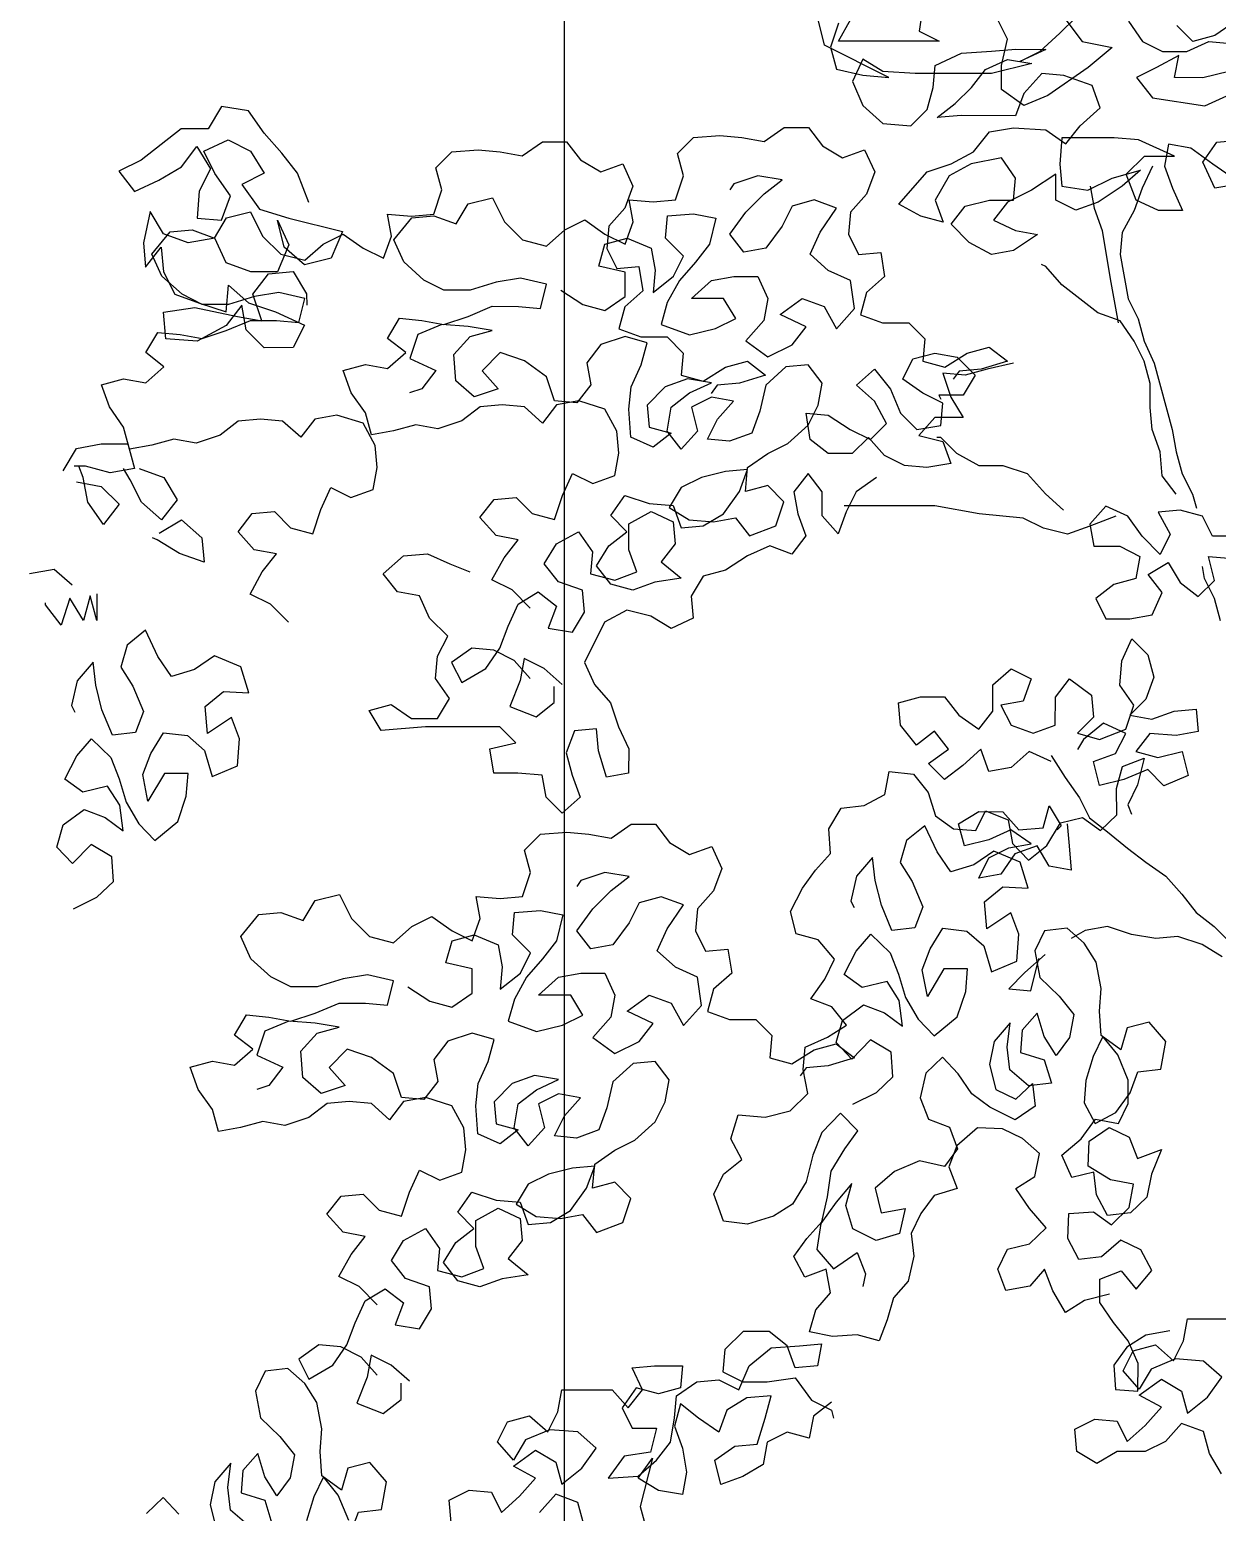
# Model space of a CAD drawing. Header units: millimetres. Extents: x 2002 to 2114, y 811 to 859.
# Drawn here: x 2027.259 to 2027.756, y 818.998 to 819.619 of the extents above; entities that cross this region are included whole.
import ezdxf

# ---------------------------------------------------------------- set-up
doc = ezdxf.new("R2010")
doc.units = ezdxf.units.MM
doc.header["$LTSCALE"] = 0.04
doc.layers.add('02', color=1, linetype='Continuous')
doc.layers.add('0_Architettonico', color=8, linetype='Continuous')

msp = doc.modelspace()

# ---------------------------------------------------------------- linework, layer by layer
at = {"layer": '02'}
msp.add_line((2027.48305, 820.34692), (2027.48305, 818.46692), dxfattribs=at)
at = {"layer": '0_Architettonico'}
for points in [[(2027.63329, 819.62927), (2027.6316, 819.61833), (2027.64002, 819.61411), (2027.59792, 819.61415), (2027.60298, 819.6234)], [(2027.59793, 819.62173), (2027.59455, 819.61163), (2027.59707, 819.60236), (2027.60801, 819.59983), (2027.61895, 819.59897), (2027.59202, 819.61247), (2027.58951, 819.62258)], [(2027.76541, 819.55506), (2027.75447, 819.56265), (2027.74522, 819.56939), (2027.73596, 819.57108), (2027.73426, 819.56182), (2027.73762, 819.55256), (2027.74182, 819.54329), (2027.73172, 819.5433), (2027.72246, 819.54752), (2027.71826, 819.55847), (2027.72585, 819.56604), (2027.73848, 819.56603), (2027.72333, 819.57278), (2027.71323, 819.57363), (2027.69134, 819.57365), (2027.69048, 819.56271), (2027.69132, 819.55344), (2027.70226, 819.55175), (2027.71237, 819.55679), (2027.72416, 819.56015), (2027.71658, 819.55342), (2027.70647, 819.54669), (2027.6972, 819.54334), (2027.68879, 819.54755), (2027.6888, 819.5585), (2027.67869, 819.55177), (2027.66858, 819.54673), (2027.66268, 819.53916), (2027.67194, 819.53494), (2027.6812, 819.53325), (2027.67109, 819.52652), (2027.66182, 819.52485), (2027.65257, 819.52991), (2027.645, 819.53749), (2027.6509, 819.54506), (2027.661, 819.54758), (2027.67111, 819.54757), (2027.67196, 819.55683), (2027.66607, 819.56525), (2027.65344, 819.56274), (2027.64417, 819.5577), (2027.63827, 819.5476), (2027.64163, 819.53833), (2027.63237, 819.54087), (2027.62311, 819.54593), (2027.63491, 819.55939), (2027.64502, 819.56275), (2027.65429, 819.56779), (2027.66103, 819.5762), (2027.67113, 819.57788), (2027.6846, 819.57702), (2027.69302, 819.57112), (2027.69892, 819.57869), (2027.70734, 819.58626), (2027.70398, 819.59553), (2027.6922, 819.59975), (2027.68294, 819.6006), (2027.67536, 819.59219), (2027.67198, 819.58293), (2027.64925, 819.58295), (2027.63914, 819.58212), (2027.64673, 819.588), (2027.65347, 819.59473), (2027.65937, 819.6023), (2027.66863, 819.60651), (2027.67874, 819.60481), (2027.66189, 819.60062), (2027.6299, 819.60065), (2027.61643, 819.6015), (2027.60802, 819.60656), (2027.6038, 819.5973), (2027.608, 819.5872), (2027.61641, 819.57961), (2027.6282, 819.57876), (2027.63494, 819.58549), (2027.63747, 819.59475), (2027.63832, 819.60401), (2027.64927, 819.60905), (2027.6619, 819.60988), (2027.67201, 819.61071), (2027.68463, 819.6107), (2027.67368, 819.60566), (2027.68211, 819.60986), (2027.69053, 819.61743), (2027.69728, 819.62416)], [(2027.69222, 819.62416), (2027.69979, 819.61405), (2027.71242, 819.61152), (2027.70231, 819.60311), (2027.68546, 819.59134), (2027.67535, 819.58714), (2027.6661, 819.59388), (2027.66611, 819.60398), (2027.66864, 819.61493), (2027.66444, 819.62335)], [(2027.71916, 819.62246), (2027.72505, 819.61403), (2027.73347, 819.60981), (2027.74357, 819.60981), (2027.75283, 819.61401), (2027.76209, 819.61316)], [(2027.79493, 819.61144), (2027.78567, 819.61482), (2027.77389, 819.6182), (2027.76379, 819.62242), (2027.75536, 819.61653), (2027.7461, 819.61401), (2027.73937, 819.62075)], [(2027.76124, 819.60137), (2027.75029, 819.59885), (2027.73851, 819.59886), (2027.7402, 819.60812), (2027.73093, 819.60308), (2027.72251, 819.59888), (2027.72924, 819.59045), (2027.75112, 819.58707), (2027.76039, 819.59127)], [(2027.37626, 819.54666), (2027.37158, 819.55882), (2027.36502, 819.56723), (2027.35753, 819.57564), (2027.35097, 819.58499), (2027.33974, 819.58685), (2027.33414, 819.57749), (2027.32291, 819.57748), (2027.30609, 819.56437), (2027.29674, 819.55968), (2027.30329, 819.55127), (2027.31358, 819.55596), (2027.32293, 819.56158), (2027.32947, 819.57001), (2027.33509, 819.56066), (2027.33042, 819.5513), (2027.3295, 819.54007), (2027.33979, 819.53914), (2027.34352, 819.54944), (2027.33696, 819.55879), (2027.33228, 819.56814), (2027.34256, 819.57282), (2027.35192, 819.56815), (2027.35754, 819.55881), (2027.34819, 819.55412), (2027.35569, 819.54384), (2027.36785, 819.5401), (2027.39031, 819.53451), (2027.38564, 819.52328), (2027.37442, 819.52047), (2027.36599, 819.52794), (2027.36317, 819.53917), (2027.36786, 819.52888), (2027.36319, 819.51765), (2027.35197, 819.51764), (2027.34167, 819.52137), (2027.33699, 819.53166), (2027.32576, 819.52978), (2027.31547, 819.53351), (2027.30985, 819.54286), (2027.30705, 819.52976), (2027.308, 819.51947), (2027.31454, 819.5279), (2027.31549, 819.51761), (2027.32017, 819.50826), (2027.33046, 819.50452), (2027.34169, 819.50079), (2027.34262, 819.51202), (2027.35105, 819.50454), (2027.36227, 819.50081), (2027.37444, 819.49521), (2027.36977, 819.48585), (2027.35761, 819.48584), (2027.35012, 819.49332), (2027.34824, 819.5036), (2027.3417, 819.49518), (2027.32954, 819.48862), (2027.31645, 819.48954), (2027.3155, 819.50077), (2027.3286, 819.50265), (2027.34637, 819.49892), (2027.35666, 819.49706), (2027.35291, 819.50829), (2027.35945, 819.51671), (2027.36974, 819.51766), (2027.37536, 819.50831), (2027.37537, 819.50363)], [(2027.46889, 819.37684), (2027.46132, 819.38443), (2027.4529, 819.38864), (2027.45796, 819.3979), (2027.46386, 819.40547), (2027.4546, 819.40717), (2027.44787, 819.41475), (2027.45377, 819.42232), (2027.46304, 819.42315), (2027.46976, 819.41641), (2027.47902, 819.41388), (2027.4824, 819.42398), (2027.48662, 819.43324), (2027.49503, 819.42902), (2027.5043, 819.43238), (2027.50599, 819.44164), (2027.50516, 819.4509), (2027.50011, 819.46016), (2027.48917, 819.46354), (2027.47991, 819.46187), (2027.47401, 819.4543), (2027.46644, 819.46104), (2027.45718, 819.46189), (2027.44792, 819.46105), (2027.44033, 819.45517), (2027.43023, 819.45181), (2027.42097, 819.4535), (2027.4117, 819.45098), (2027.40244, 819.44931), (2027.39992, 819.45857), (2027.39404, 819.467), (2027.39068, 819.47626), (2027.39994, 819.47878), (2027.4092, 819.47709), (2027.41679, 819.48382), (2027.40921, 819.48972), (2027.41427, 819.49813), (2027.42353, 819.49728), (2027.43279, 819.49559), (2027.4429, 819.49895), (2027.45301, 819.50315), (2027.46395, 819.50314), (2027.47321, 819.50229), (2027.47575, 819.51239), (2027.4648, 819.51492), (2027.4547, 819.51325), (2027.44375, 819.50989), (2027.43281, 819.5099), (2027.42439, 819.51412), (2027.41598, 819.5217), (2027.41178, 819.53097), (2027.41936, 819.54022), (2027.42862, 819.54106), (2027.43788, 819.53768), (2027.44294, 819.54609), (2027.45305, 819.54861), (2027.45809, 819.5385), (2027.46566, 819.53092), (2027.47576, 819.52838), (2027.48334, 819.53511), (2027.49177, 819.53931), (2027.50018, 819.53341), (2027.5086, 819.5292), (2027.51197, 819.53845), (2027.5103, 819.54772), (2027.5204, 819.54686), (2027.52966, 819.5477), (2027.53304, 819.5578), (2027.53052, 819.56706), (2027.53726, 819.57379), (2027.54821, 819.57462), (2027.55747, 819.57377), (2027.56673, 819.57208), (2027.57515, 819.57797), (2027.58526, 819.57796), (2027.59114, 819.57037), (2027.59956, 819.56531), (2027.60882, 819.56867), (2027.61302, 819.55941), (2027.60965, 819.55015), (2027.6029, 819.54258), (2027.60205, 819.53332), (2027.60626, 819.5249), (2027.61552, 819.52573), (2027.61719, 819.51562), (2027.60961, 819.5089), (2027.60708, 819.49964), (2027.61633, 819.49626), (2027.62728, 819.49625), (2027.63401, 819.48951), (2027.63316, 819.48025), (2027.64242, 819.47772), (2027.65168, 819.4836), (2027.66095, 819.48612), (2027.66852, 819.48022), (2027.65757, 819.47686), (2027.64831, 819.47603), (2027.64578, 819.47266)], [(2027.36774, 819.3709), (2027.36017, 819.37849), (2027.35175, 819.3827), (2027.35681, 819.39196), (2027.36271, 819.39953), (2027.35345, 819.40122), (2027.34673, 819.40881), (2027.35263, 819.41638), (2027.36189, 819.41721), (2027.36862, 819.41047), (2027.37788, 819.40794), (2027.38125, 819.41804), (2027.38547, 819.42729), (2027.39389, 819.42308), (2027.40315, 819.42644), (2027.40484, 819.4357), (2027.40401, 819.44496), (2027.39897, 819.45422), (2027.38803, 819.4576), (2027.37876, 819.45593), (2027.37286, 819.44835), (2027.36529, 819.4551), (2027.35603, 819.45595), (2027.34677, 819.45511), (2027.33919, 819.44923), (2027.32908, 819.44587), (2027.31982, 819.44756), (2027.31056, 819.44504), (2027.30129, 819.44337), (2027.29878, 819.45263), (2027.29289, 819.46106), (2027.28953, 819.47032), (2027.29879, 819.47284), (2027.30805, 819.47115), (2027.31564, 819.47787), (2027.30807, 819.48377), (2027.31313, 819.49219), (2027.32239, 819.49134), (2027.33165, 819.48965), (2027.34175, 819.49301), (2027.35186, 819.49721), (2027.3628, 819.4972), (2027.37206, 819.49635), (2027.3746, 819.50645), (2027.36366, 819.50898), (2027.35355, 819.50731), (2027.3426, 819.50395), (2027.33166, 819.50396), (2027.32324, 819.50818), (2027.31483, 819.51576), (2027.31063, 819.52503), (2027.31822, 819.53428), (2027.32748, 819.53511), (2027.33674, 819.53174), (2027.34179, 819.54015), (2027.3519, 819.54267), (2027.35694, 819.53256), (2027.36451, 819.52498), (2027.37461, 819.52244), (2027.3822, 819.52917), (2027.39062, 819.53337), (2027.39903, 819.52747), (2027.40745, 819.52325), (2027.41083, 819.53251), (2027.40915, 819.54178), (2027.41925, 819.54092), (2027.42851, 819.54176), (2027.43189, 819.55186), (2027.42937, 819.56112), (2027.43612, 819.56785), (2027.44706, 819.56868), (2027.45632, 819.56783), (2027.46558, 819.56614), (2027.47401, 819.57203), (2027.48411, 819.57202), (2027.49, 819.56443), (2027.49841, 819.55937), (2027.50768, 819.56273), (2027.51188, 819.55347), (2027.5085, 819.54421), (2027.50176, 819.53664), (2027.50091, 819.52738), (2027.50511, 819.51896), (2027.51437, 819.51979), (2027.51605, 819.50968), (2027.50846, 819.50296), (2027.50593, 819.4937), (2027.51519, 819.49032), (2027.52613, 819.49031), (2027.53286, 819.48357), (2027.53201, 819.47431), (2027.54127, 819.47177), (2027.55054, 819.47766), (2027.5598, 819.48018), (2027.56737, 819.47428), (2027.55642, 819.47092), (2027.54716, 819.47009), (2027.54463, 819.46672)], [(2027.76541, 819.55422), (2027.7553, 819.55254), (2027.75026, 819.56349), (2027.75616, 819.57191), (2027.76542, 819.57274)], [(2027.72921, 819.56183), (2027.72499, 819.55257), (2027.72162, 819.54331), (2027.71656, 819.53406), (2027.71571, 819.5248), (2027.71906, 819.50627), (2027.72326, 819.49785), (2027.72578, 819.48858), (2027.72998, 819.47932), (2027.73753, 819.45153), (2027.73921, 819.44227), (2027.74172, 819.433), (2027.74592, 819.42458), (2027.7476, 819.41868)], [(2027.48164, 819.50986), (2027.49089, 819.50395), (2027.50015, 819.50142), (2027.50858, 819.50731), (2027.50859, 819.51741), (2027.49764, 819.51994), (2027.50018, 819.5292), (2027.50944, 819.53172), (2027.51954, 819.5275), (2027.52122, 819.51824), (2027.52037, 819.50898), (2027.52879, 819.51571), (2027.53301, 819.52412), (2027.52544, 819.53171), (2027.52629, 819.54097), (2027.53723, 819.5418), (2027.54649, 819.54011), (2027.54396, 819.52916), (2027.53806, 819.52159), (2027.53131, 819.51402), (2027.52625, 819.50476), (2027.52372, 819.4955), (2027.5355, 819.49128), (2027.54645, 819.4938), (2027.55487, 819.498), (2027.54983, 819.50643), (2027.53636, 819.50644), (2027.54479, 819.51401), (2027.55405, 819.51568), (2027.56415, 819.51567), (2027.56835, 819.50641), (2027.56666, 819.49715), (2027.55908, 819.48874), (2027.56833, 819.48199), (2027.57844, 819.48703), (2027.58434, 819.49461), (2027.5734, 819.49967), (2027.58267, 819.5064), (2027.59192, 819.50302), (2027.59697, 819.49375), (2027.60455, 819.50217), (2027.60288, 819.51395), (2027.59362, 819.51817), (2027.58605, 819.52491), (2027.59027, 819.53417), (2027.59701, 819.54427), (2027.58775, 819.54765), (2027.57849, 819.54513), (2027.57427, 819.53671), (2027.56753, 819.52746), (2027.55827, 819.52578), (2027.55238, 819.53336), (2027.55912, 819.54262), (2027.56671, 819.55019), (2027.57429, 819.55608), (2027.56419, 819.55777), (2027.55408, 819.55441), (2027.5524, 819.55189)], [(2027.7031, 819.55343), (2027.70478, 819.54417), (2027.70814, 819.53491), (2027.71149, 819.5147), (2027.71484, 819.49617)], [(2027.73919, 819.42459), (2027.7333, 819.43217), (2027.73247, 819.44227), (2027.72911, 819.45154), (2027.72828, 819.4608), (2027.72829, 819.4709), (2027.72577, 819.48016), (2027.72157, 819.48859), (2027.71568, 819.49701), (2027.70642, 819.50039), (2027.69128, 819.51219), (2027.68455, 819.51977), (2027.68287, 819.52062)], [(2027.46886, 819.34738), (2027.46213, 819.35496), (2027.45372, 819.35918), (2027.44446, 819.36003), (2027.43603, 819.35414), (2027.44023, 819.34572), (2027.45034, 819.3516), (2027.45624, 819.36002), (2027.45962, 819.36927), (2027.46384, 819.37853), (2027.47226, 819.38358), (2027.47983, 819.37767), (2027.47646, 819.36842), (2027.48656, 819.36672), (2027.49162, 819.37514), (2027.49078, 819.3844), (2027.48068, 819.38778), (2027.4748, 819.39536), (2027.47986, 819.40377), (2027.48912, 819.40882), (2027.49501, 819.40039), (2027.49416, 819.39113), (2027.50426, 819.3886), (2027.51352, 819.39196), (2027.51016, 819.40122), (2027.51017, 819.41217), (2027.51944, 819.41721), (2027.5287, 819.41299), (2027.52953, 819.40373), (2027.52363, 819.39616), (2027.53204, 819.38941), (2027.5211, 819.38774), (2027.51183, 819.38438), (2027.50257, 819.38691), (2027.49669, 819.3945), (2027.50175, 819.40291), (2027.50933, 819.4088), (2027.5026, 819.41554), (2027.5085, 819.42395), (2027.5186, 819.42058), (2027.5287, 819.41973), (2027.53206, 819.41046), (2027.54132, 819.4113), (2027.54975, 819.41634), (2027.55649, 819.42559), (2027.55987, 819.43485), (2027.55061, 819.43402), (2027.5405, 819.4315), (2027.53208, 819.4273), (2027.52702, 819.41889), (2027.53543, 819.41383), (2027.54554, 819.41298), (2027.5548, 819.41465), (2027.56068, 819.40707), (2027.57163, 819.41127), (2027.57501, 819.42137), (2027.56828, 819.42811), (2027.55902, 819.42559), (2027.55987, 819.43569), (2027.56829, 819.44158), (2027.57672, 819.44578), (2027.58514, 819.45335), (2027.58936, 819.46177), (2027.59105, 819.47103), (2027.58517, 819.47861), (2027.5759, 819.47778), (2027.56748, 819.47021), (2027.56494, 819.45926), (2027.56157, 819.45001), (2027.5523, 819.44665), (2027.54304, 819.4475), (2027.54726, 819.45591), (2027.554, 819.46348), (2027.54474, 819.46518), (2027.53632, 819.46097), (2027.53883, 819.45087), (2027.53209, 819.4433), (2027.52621, 819.45088), (2027.5279, 819.46098), (2027.53548, 819.46687), (2027.54475, 819.47107), (2027.53464, 819.47276), (2027.52538, 819.4694), (2027.5178, 819.46183), (2027.51863, 819.45257), (2027.52789, 819.45004), (2027.52031, 819.44415), (2027.51105, 819.44837), (2027.51022, 819.46016), (2027.51107, 819.46942), (2027.51529, 819.47867), (2027.51782, 819.48793), (2027.50856, 819.49047), (2027.49846, 819.48711), (2027.49255, 819.47954), (2027.49423, 819.47027), (2027.48833, 819.4627), (2027.47907, 819.46355), (2027.47571, 819.47366), (2027.46646, 819.4804), (2027.45636, 819.48378), (2027.44877, 819.47621), (2027.4555, 819.46863), (2027.44539, 819.46527), (2027.43782, 819.47201), (2027.43699, 819.48295), (2027.44373, 819.49053), (2027.453, 819.49304), (2027.44289, 819.49474), (2027.43195, 819.49559), (2027.42184, 819.49139), (2027.41847, 819.48129), (2027.42941, 819.47623), (2027.42351, 819.46865), (2027.41845, 819.46698)], [(2027.67104, 819.47937), (2027.6601, 819.47686), (2027.65083, 819.47434), (2027.64157, 819.47519), (2027.64493, 819.46508), (2027.64997, 819.45666), (2027.63819, 819.45667), (2027.63144, 819.4491), (2027.64155, 819.44656), (2027.6449, 819.4373), (2027.6348, 819.43563), (2027.62554, 819.43648), (2027.61712, 819.44069), (2027.6104, 819.44828), (2027.60365, 819.44155), (2027.59355, 819.44156), (2027.58598, 819.44746), (2027.58431, 819.4584), (2027.59357, 819.45755), (2027.60282, 819.45165), (2027.61124, 819.44743), (2027.61798, 819.45416), (2027.61294, 819.46343), (2027.60536, 819.47017), (2027.61295, 819.4769), (2027.61968, 819.46847), (2027.62388, 819.45837), (2027.63061, 819.45163), (2027.64071, 819.4533), (2027.64156, 819.46256), (2027.63314, 819.46678), (2027.62473, 819.47268), (2027.62895, 819.4811), (2027.63821, 819.48361), (2027.64747, 819.48192), (2027.65504, 819.47434), (2027.64998, 819.46592), (2027.63988, 819.46593), (2027.64072, 819.46425)], [(2027.69204, 819.41789), (2027.68446, 819.42464), (2027.67689, 819.43306), (2027.66679, 819.43644), (2027.65669, 819.43645), (2027.64743, 819.44151), (2027.64071, 819.44825), (2027.63902, 819.44825)], [(2027.27346, 819.43431), (2027.27907, 819.44367), (2027.28936, 819.44555), (2027.30058, 819.44556), (2027.3034, 819.43527), (2027.29311, 819.43339), (2027.28282, 819.43619), (2027.27814, 819.43619)], [(2027.27908, 819.42964), (2027.28937, 819.42778), (2027.29686, 819.4203), (2027.29032, 819.41187), (2027.28377, 819.42122), (2027.28189, 819.43151), (2027.28001, 819.43619)], [(2027.30527, 819.43527), (2027.31556, 819.43154), (2027.32119, 819.42219), (2027.31464, 819.41377), (2027.30622, 819.42124), (2027.30153, 819.43059), (2027.29872, 819.43527)], [(2027.61375, 819.43144), (2027.60532, 819.42555), (2027.60111, 819.41713), (2027.59773, 819.40788), (2027.591, 819.41546), (2027.59101, 819.42556), (2027.58512, 819.43315), (2027.57922, 819.42557), (2027.5809, 819.41631), (2027.58426, 819.40705), (2027.57836, 819.39947), (2027.5691, 819.40285), (2027.55983, 819.39865), (2027.55057, 819.39276), (2027.5413, 819.39025), (2027.53625, 819.38183), (2027.53708, 819.37257), (2027.52781, 819.36837), (2027.5194, 819.37343), (2027.5093, 819.37596), (2027.50003, 819.37092), (2027.4916, 819.35409), (2027.4958, 819.34482), (2027.50253, 819.33724), (2027.50589, 819.32714), (2027.51009, 819.31787), (2027.51008, 819.30777), (2027.50082, 819.30609), (2027.49746, 819.31704), (2027.49662, 819.3263), (2027.48736, 819.32547), (2027.48399, 819.31621), (2027.4865, 819.30695), (2027.48986, 819.29768), (2027.48228, 819.29095), (2027.47555, 819.2977), (2027.47387, 819.30696), (2027.46377, 819.30781), (2027.45367, 819.30782), (2027.45199, 819.31792), (2027.46294, 819.32044), (2027.45621, 819.32718), (2027.42506, 819.32721), (2027.40654, 819.32554), (2027.40149, 819.33397), (2027.41076, 819.33648), (2027.41917, 819.33058), (2027.43012, 819.33057), (2027.43517, 819.33899), (2027.42929, 819.34741), (2027.43014, 819.35667), (2027.43436, 819.36509), (2027.42679, 819.37267), (2027.42259, 819.38194), (2027.41333, 819.38363), (2027.40744, 819.39121), (2027.41587, 819.39878), (2027.42597, 819.39961), (2027.43523, 819.3954), (2027.44364, 819.39202)], [(2027.71392, 819.41535), (2027.70297, 819.41115), (2027.69371, 819.40779), (2027.68361, 819.41032), (2027.67519, 819.41454), (2027.65667, 819.41624), (2027.63815, 819.41963), (2027.60027, 819.41966)], [(2027.76443, 819.40688), (2027.75433, 819.40689), (2027.75013, 819.41531), (2027.74087, 819.41785), (2027.7316, 819.41701), (2027.73665, 819.40775), (2027.73243, 819.39933), (2027.72486, 819.40692), (2027.71897, 819.41534), (2027.70972, 819.41956), (2027.70297, 819.41199), (2027.70465, 819.40273), (2027.7156, 819.40272), (2027.72401, 819.3985), (2027.72232, 819.38924), (2027.71305, 819.38672), (2027.70547, 819.38084), (2027.70967, 819.37241), (2027.71978, 819.3724), (2027.72904, 819.37408), (2027.73326, 819.38334), (2027.72737, 819.39092), (2027.7358, 819.39596), (2027.74084, 819.38754), (2027.74841, 819.38164), (2027.75515, 819.38837), (2027.75264, 819.39847), (2027.76274, 819.39762)], [(2027.31371, 819.40815), (2027.32306, 819.41377), (2027.33149, 819.4063), (2027.33243, 819.39601), (2027.32214, 819.39974), (2027.31278, 819.40535), (2027.31091, 819.40628)], [(2027.25947, 819.39127), (2027.26976, 819.39315), (2027.27725, 819.3866)], [(2027.75766, 819.37153), (2027.75515, 819.38079), (2027.75094, 819.38921), (2027.75011, 819.39427)], [(2027.28754, 819.38287), (2027.28755, 819.37165), (2027.28474, 819.38193), (2027.28194, 819.37164), (2027.27632, 819.38099), (2027.27259, 819.36976), (2027.26603, 819.37817), (2027.26603, 819.37911)], [(2027.27781, 819.25096), (2027.28764, 819.25584), (2027.29459, 819.26247), (2027.2939, 819.27272), (2027.28525, 819.27794), (2027.27743, 819.26988), (2027.27081, 819.27682), (2027.27343, 819.28606), (2027.28226, 819.29253), (2027.29105, 819.28919), (2027.29855, 819.28368), (2027.29713, 819.29437), (2027.2921, 819.30232), (2027.2817, 819.29975), (2027.2742, 819.30526), (2027.27914, 819.31506), (2027.28537, 819.32212), (2027.29343, 819.3143), (2027.29687, 819.30534), (2027.29988, 819.29566), (2027.3052, 819.28655), (2027.31182, 819.2796), (2027.32152, 819.28752), (2027.32501, 819.29819), (2027.32576, 819.30758), (2027.31594, 819.3076), (2027.30898, 819.29607), (2027.30684, 819.30719), (2027.31019, 819.31599), (2027.31541, 819.32464), (2027.32551, 819.32346), (2027.33257, 819.31723), (2027.33586, 819.30639), (2027.34641, 819.31084), (2027.34731, 819.3221), (2027.34387, 819.33106), (2027.33389, 819.3243), (2027.33291, 819.33571), (2027.34058, 819.3419), (2027.35112, 819.34144), (2027.34782, 819.35228), (2027.33686, 819.35693), (2027.32847, 819.35117), (2027.31879, 819.34817), (2027.31304, 819.35656), (2027.30787, 819.36755), (2027.3002, 819.36136), (2027.29758, 819.35212), (2027.30261, 819.34417), (2027.30706, 819.33362), (2027.30371, 819.32482), (2027.29418, 819.32369), (2027.28973, 819.33424), (2027.28716, 819.34464), (2027.28603, 819.35418), (2027.27937, 819.3464), (2027.27703, 819.33601), (2027.27832, 819.33326)], [(2027.68689, 819.31266), (2027.67763, 819.31687), (2027.67005, 819.31015), (2027.66078, 819.30847), (2027.65742, 819.31774), (2027.64984, 819.31101), (2027.64226, 819.30512), (2027.63553, 819.31186), (2027.64395, 819.31775), (2027.63807, 819.32533), (2027.63048, 819.31944), (2027.62376, 819.32787), (2027.62292, 819.33713), (2027.63219, 819.33965), (2027.64229, 819.33964), (2027.64818, 819.33206), (2027.65659, 819.32616), (2027.66249, 819.33373), (2027.6625, 819.34467), (2027.67008, 819.3514), (2027.6785, 819.34718), (2027.67512, 819.33793), (2027.66586, 819.33625), (2027.67006, 819.32783), (2027.67932, 819.32445), (2027.68858, 819.32781), (2027.6886, 819.3396), (2027.6945, 819.34717), (2027.70375, 819.34042), (2027.70458, 819.33116), (2027.69784, 819.32443), (2027.7071, 819.3219), (2027.71805, 819.3261), (2027.72143, 819.3362), (2027.71554, 819.34462), (2027.71639, 819.35473), (2027.72061, 819.36398), (2027.72734, 819.35724), (2027.72986, 819.34798), (2027.72648, 819.33872), (2027.71974, 819.33199), (2027.729, 819.3303), (2027.73826, 819.33366), (2027.74753, 819.33449), (2027.74836, 819.32523), (2027.7391, 819.32355), (2027.72815, 819.32441), (2027.72225, 819.31683), (2027.73151, 819.3143), (2027.74162, 819.31682), (2027.74413, 819.30671), (2027.73403, 819.30251), (2027.7273, 819.30925), (2027.71719, 819.30505), (2027.70708, 819.30254), (2027.70457, 819.31264), (2027.71383, 819.316), (2027.71805, 819.32442), (2027.70879, 819.32863), (2027.70037, 819.32191), (2027.69784, 819.3177)], [(2027.48233, 819.34484), (2027.47476, 819.35158), (2027.46634, 819.3558), (2027.46465, 819.34654), (2027.46043, 819.3356), (2027.47137, 819.33138), (2027.47895, 819.33726), (2027.47896, 819.344)], [(2027.71124, 819.08962), (2027.70083, 819.08705), (2027.69288, 819.08202), (2027.68756, 819.09113), (2027.68412, 819.10009), (2027.67789, 819.09303), (2027.66792, 819.09118), (2027.66448, 819.10015), (2027.66855, 819.10851), (2027.6778, 819.11079), (2027.68474, 819.11742), (2027.67784, 819.12552), (2027.67208, 819.13391), (2027.68004, 819.13894), (2027.68194, 819.14861), (2027.67488, 819.15484), (2027.66652, 819.15891), (2027.65598, 819.15937), (2027.64744, 819.15174), (2027.64409, 819.14294), (2027.64754, 819.13398), (2027.63785, 819.13097), (2027.63235, 819.12348), (2027.62828, 819.11511), (2027.62941, 819.10558), (2027.62707, 819.09519), (2027.62084, 819.08813), (2027.61822, 819.0789), (2027.61488, 819.0701), (2027.60564, 819.07273), (2027.59539, 819.07203), (2027.58572, 819.07393), (2027.58834, 819.08317), (2027.59457, 819.09023), (2027.59272, 819.10019), (2027.58376, 819.09675), (2027.57916, 819.10543), (2027.58467, 819.11292), (2027.5909, 819.11998), (2027.59324, 819.13037), (2027.59485, 819.14119), (2027.60051, 819.15057), (2027.60602, 819.15806), (2027.59867, 819.16544), (2027.59085, 819.15738), (2027.58707, 819.14786), (2027.5843, 819.13675), (2027.57864, 819.12738), (2027.57069, 819.12234), (2027.55985, 819.11905), (2027.54975, 819.12024), (2027.54573, 819.13151), (2027.5498, 819.13987), (2027.55747, 819.14606), (2027.55287, 819.15474), (2027.55593, 819.16469), (2027.56719, 819.16379), (2027.57759, 819.16637), (2027.58498, 819.17371), (2027.58313, 819.18368), (2027.58387, 819.19306), (2027.59327, 819.19722), (2027.60123, 819.20225), (2027.59504, 819.20992), (2027.58624, 819.21327), (2027.59218, 819.22148), (2027.59625, 819.22985), (2027.58934, 819.23795), (2027.5801, 819.24057), (2027.57782, 819.24982), (2027.58275, 819.25963), (2027.58826, 819.26712), (2027.59449, 819.27418), (2027.5938, 819.28443), (2027.59902, 819.29308), (2027.60855, 819.29421), (2027.61722, 819.29881), (2027.61913, 819.30848), (2027.62923, 819.30729), (2027.63542, 819.29963), (2027.63843, 819.28994), (2027.64592, 819.28444), (2027.6553, 819.28369), (2027.65937, 819.29205), (2027.66889, 819.28827), (2027.67074, 819.27831), (2027.67736, 819.27136), (2027.68503, 819.27754), (2027.69069, 819.28691), (2027.69993, 819.2892), (2027.70743, 819.28369), (2027.71438, 819.29032), (2027.71412, 819.30129), (2027.71674, 819.31052), (2027.7257, 819.31397), (2027.72293, 819.30286), (2027.71886, 819.29449), (2027.72044, 819.29059)], [(2027.68689, 819.31518), (2027.69277, 819.30592), (2027.69866, 819.29749), (2027.70286, 819.28907), (2027.71043, 819.28317), (2027.71885, 819.27642), (2027.72642, 819.27052), (2027.73483, 819.26462), (2027.74156, 819.25704), (2027.74745, 819.24946), (2027.75502, 819.24356), (2027.76175, 819.23681)], [(2027.6936, 819.28655), (2027.69443, 819.27729), (2027.69526, 819.26718), (2027.68601, 819.26888), (2027.68096, 819.2773), (2027.6717, 819.27394), (2027.6658, 819.26553), (2027.65653, 819.26385), (2027.66075, 819.27227), (2027.66917, 819.27647), (2027.67844, 819.27815), (2027.67002, 819.28405), (2027.66076, 819.27985), (2027.65065, 819.27733), (2027.64813, 819.28659), (2027.65656, 819.29164), (2027.66666, 819.29163), (2027.67339, 819.28404), (2027.68349, 819.28488), (2027.68603, 819.29414), (2027.69107, 819.28571), (2027.68939, 819.28403)], [(2027.40488, 819.08525), (2027.39731, 819.09284), (2027.38889, 819.09705), (2027.39395, 819.10631), (2027.39985, 819.11388), (2027.39059, 819.11557), (2027.38387, 819.12316), (2027.38977, 819.13073), (2027.39903, 819.13156), (2027.40576, 819.12482), (2027.41502, 819.12229), (2027.41839, 819.13239), (2027.42261, 819.14164), (2027.43103, 819.13743), (2027.44029, 819.14079), (2027.44198, 819.15005), (2027.44115, 819.15931), (2027.43611, 819.16857), (2027.42516, 819.17195), (2027.4159, 819.17028), (2027.41, 819.1627), (2027.40243, 819.16945), (2027.39317, 819.1703), (2027.38391, 819.16946), (2027.37633, 819.16358), (2027.36622, 819.16022), (2027.35696, 819.16191), (2027.3477, 819.15939), (2027.33843, 819.15772), (2027.33592, 819.16698), (2027.33003, 819.17541), (2027.32667, 819.18467), (2027.33593, 819.18719), (2027.34519, 819.1855), (2027.35278, 819.19222), (2027.34521, 819.19812), (2027.35026, 819.20654), (2027.35953, 819.20569), (2027.36878, 819.204), (2027.37889, 819.20735), (2027.389, 819.21155), (2027.39994, 819.21154), (2027.4092, 819.21069), (2027.41174, 819.2208), (2027.4008, 819.22333), (2027.39069, 819.22166), (2027.37974, 819.2183), (2027.3688, 819.21831), (2027.36038, 819.22253), (2027.35197, 819.23011), (2027.34777, 819.23938), (2027.35535, 819.24863), (2027.36462, 819.24946), (2027.37387, 819.24609), (2027.37893, 819.2545), (2027.38904, 819.25702), (2027.39408, 819.24691), (2027.40165, 819.23933), (2027.41175, 819.23679), (2027.41934, 819.24352), (2027.42776, 819.24772), (2027.43617, 819.24182), (2027.44459, 819.2376), (2027.44797, 819.24686), (2027.44629, 819.25612), (2027.45639, 819.25527), (2027.46565, 819.25611), (2027.46903, 819.26621), (2027.46651, 819.27547), (2027.47326, 819.2822), (2027.4842, 819.28303), (2027.49346, 819.28218), (2027.50272, 819.28049), (2027.51115, 819.28637), (2027.52125, 819.28637), (2027.52714, 819.27878), (2027.53555, 819.27372), (2027.54481, 819.27708), (2027.54902, 819.26782), (2027.54564, 819.25856), (2027.5389, 819.25099), (2027.53805, 819.24173), (2027.54225, 819.2333), (2027.55151, 819.23414), (2027.55319, 819.22403), (2027.5456, 819.21731), (2027.54307, 819.20805), (2027.55233, 819.20467), (2027.56327, 819.20466), (2027.57, 819.19792), (2027.56915, 819.18866), (2027.57841, 819.18612), (2027.58767, 819.19201), (2027.59694, 819.19453), (2027.60451, 819.18863), (2027.59356, 819.18527), (2027.5843, 819.18443), (2027.58177, 819.18107)], [(2027.60388, 819.16918), (2027.61371, 819.17406), (2027.62066, 819.18069), (2027.61997, 819.19094), (2027.61132, 819.19616), (2027.6035, 819.1881), (2027.59688, 819.19505), (2027.5995, 819.20428), (2027.60832, 819.21075), (2027.61712, 819.20741), (2027.62462, 819.2019), (2027.6232, 819.21259), (2027.61817, 819.22055), (2027.60777, 819.21798), (2027.60027, 819.22348), (2027.60521, 819.23329), (2027.61144, 819.24035), (2027.6195, 819.23253), (2027.62294, 819.22357), (2027.62595, 819.21388), (2027.63127, 819.20477), (2027.63789, 819.19782), (2027.64758, 819.20574), (2027.65108, 819.21641), (2027.65183, 819.2258), (2027.64201, 819.22582), (2027.63505, 819.21429), (2027.63291, 819.22542), (2027.63625, 819.23421), (2027.64148, 819.24286), (2027.65158, 819.24168), (2027.65864, 819.23545), (2027.66193, 819.22462), (2027.67248, 819.22906), (2027.67338, 819.24032), (2027.66994, 819.24929), (2027.65996, 819.24253), (2027.65898, 819.25394), (2027.66665, 819.26012), (2027.67719, 819.25966), (2027.67389, 819.2705), (2027.66293, 819.27515), (2027.65454, 819.2694), (2027.64486, 819.26639), (2027.63911, 819.27478), (2027.63394, 819.28577), (2027.62627, 819.27958), (2027.62365, 819.27035), (2027.62868, 819.26239), (2027.63313, 819.25184), (2027.62978, 819.24304), (2027.62025, 819.24191), (2027.6158, 819.25246), (2027.61323, 819.26287), (2027.6121, 819.2724), (2027.60544, 819.26462), (2027.6031, 819.25423), (2027.60439, 819.25148)], [(2027.41763, 819.21826), (2027.42689, 819.21236), (2027.43614, 819.20983), (2027.44457, 819.21571), (2027.44458, 819.22582), (2027.43364, 819.22835), (2027.43617, 819.23761), (2027.44543, 819.24013), (2027.45553, 819.23591), (2027.45721, 819.22665), (2027.45636, 819.21739), (2027.46478, 819.22411), (2027.469, 819.23253), (2027.46143, 819.24011), (2027.46228, 819.24937), (2027.47323, 819.25021), (2027.48249, 819.24851), (2027.47995, 819.23757), (2027.47405, 819.23), (2027.46731, 819.22243), (2027.46225, 819.21317), (2027.45971, 819.20391), (2027.4715, 819.19969), (2027.48244, 819.20221), (2027.49087, 819.20641), (2027.48582, 819.21483), (2027.47235, 819.21485), (2027.48078, 819.22242), (2027.49004, 819.22409), (2027.50014, 819.22408), (2027.50434, 819.21482), (2027.50265, 819.20556), (2027.49507, 819.19715), (2027.50432, 819.1904), (2027.51443, 819.19544), (2027.52033, 819.20302), (2027.50939, 819.20808), (2027.51866, 819.2148), (2027.52792, 819.21143), (2027.53296, 819.20216), (2027.54054, 819.21057), (2027.53887, 819.22236), (2027.52961, 819.22658), (2027.52204, 819.23332), (2027.52626, 819.24258), (2027.53301, 819.25268), (2027.52375, 819.25605), (2027.51448, 819.25354), (2027.51027, 819.24512), (2027.50352, 819.23587), (2027.49426, 819.23419), (2027.48837, 819.24177), (2027.49512, 819.25103), (2027.5027, 819.2586), (2027.51028, 819.26449), (2027.50018, 819.26618), (2027.49008, 819.26282), (2027.48839, 819.2603)], [(2027.73646, 819.07439), (2027.7265, 819.07254), (2027.71854, 819.06751), (2027.71303, 819.06002), (2027.71373, 819.04976), (2027.72311, 819.04902), (2027.72329, 819.06071), (2027.71913, 819.07011), (2027.71294, 819.07778), (2027.70718, 819.08617), (2027.70721, 819.09599), (2027.71617, 819.09943), (2027.72236, 819.09176), (2027.72902, 819.09954), (2027.72443, 819.10821), (2027.71606, 819.11228), (2027.70796, 819.10537), (2027.69843, 819.10424), (2027.69383, 819.11292), (2027.69429, 819.12346), (2027.70454, 819.12415), (2027.71204, 819.11864), (2027.71942, 819.12599), (2027.72132, 819.13566), (2027.71165, 819.13756), (2027.70228, 819.14322), (2027.70275, 819.15375), (2027.71114, 819.15951), (2027.7195, 819.15544), (2027.72294, 819.14648), (2027.73306, 819.15021), (2027.72884, 819.13997), (2027.72694, 819.1303), (2027.71999, 819.12368), (2027.71046, 819.12255), (2027.70586, 819.13122), (2027.70473, 819.14075), (2027.69549, 819.13847), (2027.69132, 819.14787), (2027.69943, 819.15477), (2027.70537, 819.16299), (2027.71504, 819.16109), (2027.7191, 819.16945), (2027.71913, 819.17927), (2027.71468, 819.18982), (2027.7085, 819.19749), (2027.70443, 819.18913), (2027.70137, 819.17917), (2027.70062, 819.16979), (2027.70522, 819.16111), (2027.7139, 819.16571), (2027.71984, 819.17392), (2027.72318, 819.18272), (2027.73272, 819.18385), (2027.73477, 819.1954), (2027.72786, 819.2035), (2027.71861, 819.20122), (2027.71599, 819.19198), (2027.70777, 819.19792), (2027.70708, 819.20818), (2027.70783, 819.21756), (2027.70569, 819.22869), (2027.70066, 819.23664), (2027.6936, 819.24287), (2027.68407, 819.24174), (2027.68, 819.23338), (2027.68214, 819.22225), (2027.6902, 819.21443), (2027.69639, 819.20676), (2027.69449, 819.19709), (2027.68898, 819.1896), (2027.68395, 819.19756), (2027.68094, 819.20724), (2027.67472, 819.20018), (2027.67397, 819.1908), (2027.68392, 819.18774), (2027.68693, 819.17806), (2027.6774, 819.17693), (2027.66962, 819.18359), (2027.66849, 819.19312), (2027.66967, 819.20323), (2027.66301, 819.19545), (2027.6611, 819.18578), (2027.66367, 819.17537), (2027.67204, 819.17131), (2027.67899, 819.17793), (2027.68012, 819.1684), (2027.67173, 819.16265), (2027.6612, 819.16802), (2027.65371, 819.17352), (2027.64795, 819.18191), (2027.64133, 819.18886), (2027.63438, 819.18224), (2027.63204, 819.17185), (2027.63549, 819.16289), (2027.64428, 819.15954), (2027.64773, 819.15058), (2027.64222, 819.14309), (2027.63183, 819.14543), (2027.62128, 819.14098), (2027.61317, 819.13407), (2027.61574, 819.12367), (2027.62571, 819.12552), (2027.62337, 819.11513), (2027.61369, 819.11212), (2027.60388, 819.11706), (2027.60088, 819.12674), (2027.6035, 819.13597), (2027.59684, 819.12819), (2027.59046, 819.11926), (2027.58884, 819.10843), (2027.59575, 819.10033), (2027.60573, 819.10709), (2027.60918, 819.09813), (2027.60801, 819.09293)], [(2027.75838, 819.23092), (2027.74996, 819.23598), (2027.73986, 819.23936), (2027.7306, 819.23853), (2027.7205, 819.24022), (2027.7104, 819.2436), (2027.70114, 819.24192), (2027.69524, 819.23856)], [(2027.68429, 819.23183), (2027.67586, 819.22426), (2027.66912, 819.21754), (2027.67838, 819.21668), (2027.68176, 819.23015)], [(2027.40485, 819.05578), (2027.39812, 819.06337), (2027.38971, 819.06758), (2027.38045, 819.06844), (2027.37202, 819.06255), (2027.37622, 819.05413), (2027.38633, 819.06001), (2027.39223, 819.06842), (2027.39561, 819.07768), (2027.39983, 819.08694), (2027.40825, 819.09198), (2027.41582, 819.08608), (2027.41245, 819.07683), (2027.42255, 819.07513), (2027.42761, 819.08355), (2027.42678, 819.09281), (2027.41668, 819.09619), (2027.41079, 819.10377), (2027.41585, 819.11218), (2027.42511, 819.11723), (2027.431, 819.1088), (2027.43015, 819.09954), (2027.44025, 819.09701), (2027.44951, 819.10037), (2027.44616, 819.10963), (2027.44617, 819.12057), (2027.45543, 819.12562), (2027.46469, 819.1214), (2027.46552, 819.11214), (2027.45962, 819.10457), (2027.46803, 819.09782), (2027.45709, 819.09615), (2027.44782, 819.09279), (2027.43857, 819.09532), (2027.43268, 819.10291), (2027.43774, 819.11132), (2027.44532, 819.11721), (2027.43859, 819.12395), (2027.44449, 819.13236), (2027.45459, 819.12899), (2027.46469, 819.12813), (2027.46805, 819.11887), (2027.47732, 819.1197), (2027.48574, 819.12475), (2027.49248, 819.134), (2027.49586, 819.14326), (2027.4866, 819.14243), (2027.47649, 819.13991), (2027.46807, 819.13571), (2027.46301, 819.12729), (2027.47142, 819.12224), (2027.48153, 819.12138), (2027.49079, 819.12306), (2027.49668, 819.11548), (2027.50763, 819.11968), (2027.511, 819.12978), (2027.50427, 819.13652), (2027.49501, 819.134), (2027.49586, 819.1441), (2027.50429, 819.14999), (2027.51271, 819.15419), (2027.52113, 819.16176), (2027.52535, 819.17018), (2027.52704, 819.17944), (2027.52116, 819.18702), (2027.5119, 819.18618), (2027.50347, 819.17861), (2027.50093, 819.16767), (2027.49756, 819.15841), (2027.48829, 819.15505), (2027.47903, 819.15591), (2027.48325, 819.16432), (2027.48999, 819.17189), (2027.48073, 819.17358), (2027.47231, 819.16938), (2027.47483, 819.15928), (2027.46808, 819.15171), (2027.4622, 819.15929), (2027.46389, 819.16939), (2027.47147, 819.17528), (2027.48074, 819.17948), (2027.47064, 819.18117), (2027.46137, 819.17781), (2027.45379, 819.17024), (2027.45462, 819.16098), (2027.46388, 819.15844), (2027.4563, 819.15256), (2027.44704, 819.15678), (2027.44621, 819.16856), (2027.44706, 819.17782), (2027.45128, 819.18708), (2027.45381, 819.19634), (2027.44455, 819.19888), (2027.43445, 819.19552), (2027.42855, 819.18794), (2027.43022, 819.17868), (2027.42432, 819.17111), (2027.41506, 819.17196), (2027.4117, 819.18207), (2027.40245, 819.18881), (2027.39235, 819.19219), (2027.38476, 819.18462), (2027.39149, 819.17703), (2027.38139, 819.17368), (2027.37381, 819.18042), (2027.37298, 819.19136), (2027.37973, 819.19893), (2027.38899, 819.20145), (2027.37889, 819.20314), (2027.36794, 819.204), (2027.35784, 819.1998), (2027.35446, 819.1897), (2027.3654, 819.18463), (2027.3595, 819.17706), (2027.35445, 819.17538)], [(2027.75818, 819.01455), (2027.75313, 819.02297), (2027.75062, 819.03224), (2027.74136, 819.03561), (2027.73462, 819.02804), (2027.72619, 819.02384), (2027.71441, 819.02385), (2027.70598, 819.01881), (2027.69757, 819.02387), (2027.69673, 819.03313), (2027.70516, 819.03733), (2027.71442, 819.03648), (2027.71862, 819.02806), (2027.7262, 819.03478), (2027.73295, 819.04236), (2027.72369, 819.04742), (2027.73296, 819.05414), (2027.74137, 819.04908), (2027.74389, 819.03982), (2027.75231, 819.04655), (2027.75822, 819.05496), (2027.75064, 819.0617), (2027.73886, 819.06256), (2027.72875, 819.05836), (2027.72369, 819.04994), (2027.71696, 819.05753), (2027.72118, 819.06594), (2027.73044, 819.06846), (2027.73802, 819.06172), (2027.74223, 819.07013), (2027.74392, 819.07939), (2027.76497, 819.07937)], [(2027.43578, 818.99416), (2027.43494, 819.00342), (2027.44337, 819.00763), (2027.45263, 819.00678), (2027.45683, 818.99835), (2027.46441, 819.00508), (2027.47115, 819.01265), (2027.4619, 819.01771), (2027.47116, 819.02444), (2027.47958, 819.01938), (2027.4821, 819.01012), (2027.49052, 819.01684), (2027.49642, 819.02526), (2027.48885, 819.032), (2027.47707, 819.03285), (2027.46696, 819.02865), (2027.4619, 819.02024), (2027.45517, 819.02782), (2027.45939, 819.03624), (2027.46865, 819.03875), (2027.47622, 819.03201), (2027.48044, 819.04043), (2027.48213, 819.04969), (2027.50318, 819.04967), (2027.50991, 819.04208), (2027.51581, 819.04966), (2027.51161, 819.05892), (2027.52087, 819.05975), (2027.53266, 819.05974), (2027.53181, 819.05048), (2027.52254, 819.04797), (2027.51328, 819.0505), (2027.50738, 819.04209), (2027.51159, 819.03366), (2027.52169, 819.03365), (2027.51915, 819.02355), (2027.50821, 819.02188), (2027.50146, 819.01262), (2027.51409, 819.01345), (2027.52168, 819.02018), (2027.52758, 819.02776), (2027.52927, 819.03786), (2027.53012, 819.04712), (2027.53854, 819.053), (2027.54781, 819.05384), (2027.55622, 819.04962), (2027.56044, 819.05972), (2027.56971, 819.06729), (2027.5815, 819.06812), (2027.59076, 819.06895), (2027.58907, 819.05969), (2027.5798, 819.05886), (2027.57645, 819.06812), (2027.56887, 819.07402), (2027.55793, 819.07403), (2027.55034, 819.06646), (2027.54949, 819.0572), (2027.55791, 819.05299), (2027.56801, 819.05298), (2027.5798, 819.05465), (2027.58653, 819.04538), (2027.59494, 819.04116), (2027.59578, 819.0378)], [(2027.41832, 819.05325), (2027.41075, 819.05999), (2027.40233, 819.06421), (2027.40064, 819.05495), (2027.39642, 819.044), (2027.40736, 819.03978), (2027.41495, 819.04567), (2027.41495, 819.05241)], [(2027.39377, 818.98963), (2027.39711, 818.99843), (2027.40665, 818.99956), (2027.4087, 819.0111), (2027.40179, 819.01921), (2027.39254, 819.01692), (2027.38992, 819.00769), (2027.38171, 819.01363), (2027.38101, 819.02388), (2027.38176, 819.03327), (2027.37962, 819.04439), (2027.37459, 819.05235), (2027.36753, 819.05857), (2027.358, 819.05744), (2027.35393, 819.04908), (2027.35607, 819.03796), (2027.36413, 819.03014), (2027.37032, 819.02247), (2027.36842, 819.0128), (2027.36291, 819.00531), (2027.35788, 819.01326), (2027.35487, 819.02294), (2027.34865, 819.01589), (2027.3479, 819.0065), (2027.35785, 819.00344), (2027.36086, 818.99376)], [(2027.59495, 819.04453), (2027.58736, 819.03865), (2027.58567, 819.02939), (2027.57641, 819.03192), (2027.56799, 819.02772), (2027.5663, 819.01846), (2027.55787, 819.01341), (2027.54861, 819.01006), (2027.54609, 819.02016), (2027.55452, 819.02605), (2027.56378, 819.02688), (2027.56716, 819.03782), (2027.56969, 819.04708), (2027.55959, 819.04625), (2027.55116, 819.0412), (2027.54779, 819.03195), (2027.53937, 819.03785), (2027.5318, 819.04375), (2027.52927, 819.03449), (2027.53263, 819.02522), (2027.5343, 819.01512), (2027.53261, 819.00586), (2027.52251, 819.00755), (2027.51409, 819.01261), (2027.51999, 819.02103), (2027.51492, 819.00082), (2027.51744, 818.99156)], [(2027.35133, 818.99263), (2027.34355, 818.99929), (2027.34242, 819.00883), (2027.3436, 819.01893), (2027.33694, 819.01115), (2027.33503, 819.00148), (2027.33761, 818.99108)], [(2027.39306, 818.99497), (2027.38861, 819.00553), (2027.38243, 819.0132), (2027.37836, 819.00483), (2027.3753, 818.99488)], [(2027.32188, 818.99762), (2027.31526, 819.00457), (2027.30831, 818.99795)], [(2027.49134, 818.99327), (2027.48882, 819.00253), (2027.47957, 819.00591), (2027.47282, 818.99834)]]:
    msp.add_lwpolyline(points, dxfattribs=at)

doc.saveas('drawing.dxf')
